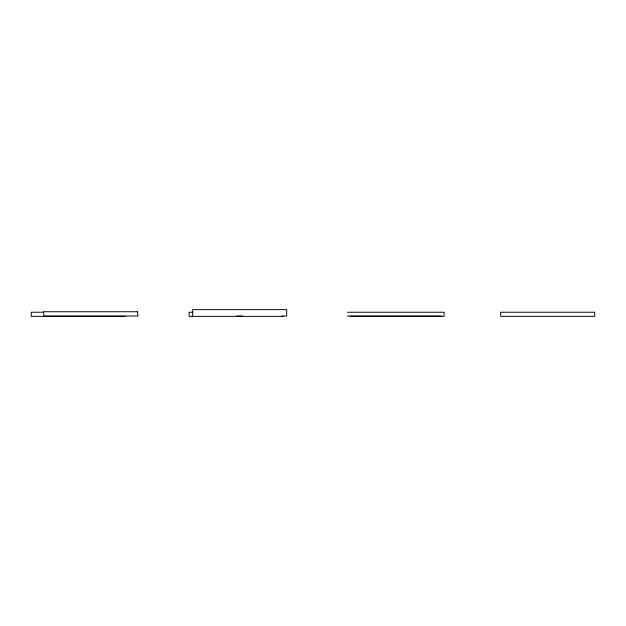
<?xml version="1.0" encoding="UTF-8"?>
<svg xmlns="http://www.w3.org/2000/svg" width="626" height="626" viewBox="0 0 626 626"><rect width="100%" height="100%" fill="white"/><g stroke="black" fill="none" stroke-linecap="round" stroke-linejoin="round"><path stroke-width="0.94" d="M43.679 312.241L31.3 312.241L31.3 316.365L125.333 316.365M192.792 312.241L189.099 312.241L189.099 316.365L283.132 316.365M347.336 312.241L444.116 312.241L444.116 316.365L350.083 316.365M236.871 316.005L242.497 316.005M282.036 316.005L286.7 316.005L286.7 309.635L192.667 309.635L192.667 316.005M347.336 316.005L441.369 316.005M137.399 311.74L43.366 311.74L44.031 316.005L138.064 316.005L137.399 311.74M594.7 312.241L500.667 312.241L500.667 316.365L594.7 316.365L594.7 312.241"/></g></svg>
